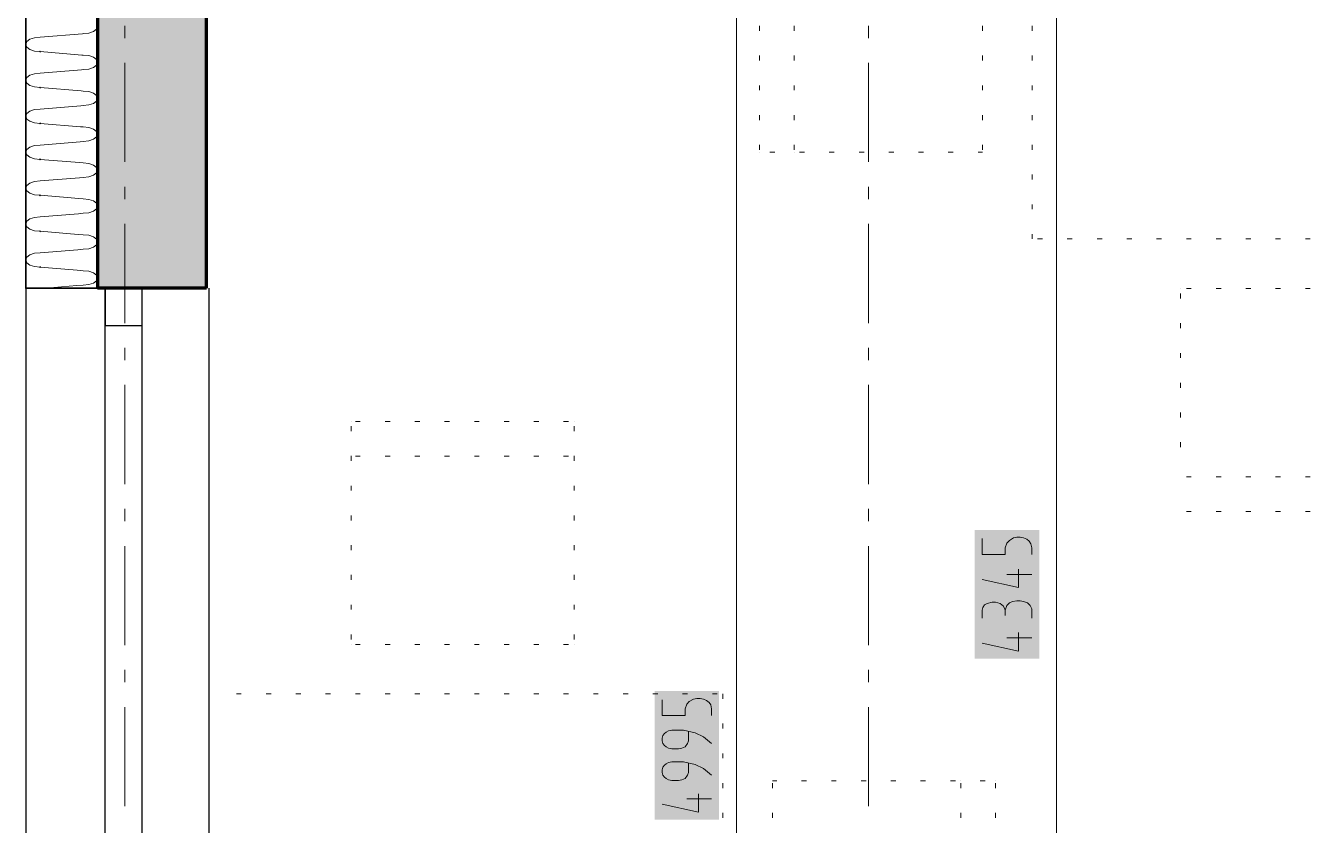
# Model space of a CAD drawing. Header units: millimetres. Extents: x 0 to 594, y 0 to 420.
# Drawn here: x 61.63 to 88.18, y 256.31 to 272.85 of the extents above; entities that cross this region are included whole.
import ezdxf

# ---------------------------------------------------------------- set-up
doc = ezdxf.new("R2010")
doc.units = ezdxf.units.MM
doc.header["$LTSCALE"] = 8
for name, color, linetype in [('PDF_Koty delkove', 7, 'Continuous'), ('PDF_Nabytek', 7, 'Continuous'), ('PDF_Okna', 7, 'Continuous'), ('PDF_Osy hlavni', 7, 'Continuous'), ('PDF_Steny obvodove nosne', 7, 'Continuous'), ('PDF_Zatepleni', 7, 'Continuous')]:
    doc.layers.add(name, color=color, linetype=linetype)

msp = doc.modelspace()

# ---------------------------------------------------------------- linework, layer by layer
at = {"layer": 'PDF_Koty delkove', "lineweight": 18}
for points in [[(82.938, 159.232), (82.938, 169.575), (82.938, 201.513), (82.938, 202.999), (82.938, 214.633), (82.938, 215.761), (82.938, 237.337), (82.938, 238.823), (82.938, 283.359), (82.938, 285.972), (82.938, 287.356), (82.938, 356.594), (82.938, 360.489)], [(76.321, 152.006), (76.321, 214.274), (76.321, 215.761), (76.321, 230.674), (76.321, 232.16), (76.321, 283.359), (76.321, 287.254)], [(81.4, 262.241), (81.4, 261.913), (81.878, 261.913), (81.878, 262.05), (81.913, 262.145), (81.964, 262.2), (82.049, 262.254), (82.117, 262.268), (82.185, 262.268), (82.254, 262.254), (82.322, 262.227), (82.373, 262.186), (82.408, 262.132), (82.425, 262.05), (82.425, 261.913)], [(82.151, 261.611), (82.151, 261.228), (81.4, 261.393)], [(82.425, 261.502), (81.913, 261.502)], [(81.4, 260.599), (81.4, 260.763), (81.416, 260.818), (81.451, 260.872), (81.503, 260.9)], [(81.503, 260.9), (81.604, 260.927), (81.673, 260.927), (81.775, 260.9), (81.844, 260.845), (81.878, 260.763), (81.878, 260.654)], [(82.425, 260.599), (82.425, 260.79), (82.39, 260.858), (82.339, 260.913), (82.254, 260.94), (82.185, 260.954), (82.117, 260.954), (82.031, 260.94), (81.964, 260.913), (81.913, 260.858), (81.878, 260.763)], [(82.151, 260.297), (82.151, 259.914), (81.4, 260.079)], [(82.425, 260.188), (81.913, 260.188)], [(74.783, 258.91), (74.783, 258.581), (75.261, 258.581), (75.261, 258.719), (75.296, 258.814), (75.347, 258.869), (75.432, 258.923), (75.5, 258.937), (75.568, 258.937), (75.637, 258.923), (75.705, 258.896), (75.756, 258.855), (75.791, 258.801), (75.808, 258.719), (75.808, 258.581)], [(75.808, 258.007), (75.637, 258.144), (75.466, 258.226), (75.227, 258.28), (74.987, 258.28), (74.919, 258.266), (74.868, 258.239), (74.834, 258.212), (74.799, 258.171), (74.783, 258.116), (74.783, 258.062), (74.799, 258.007), (74.834, 257.965), (74.868, 257.938), (74.919, 257.91), (74.987, 257.896), (75.124, 257.896), (75.192, 257.91), (75.261, 257.938), (75.312, 258.007), (75.329, 258.062), (75.329, 258.253)], [(75.808, 257.349), (75.637, 257.487), (75.466, 257.569), (75.227, 257.623), (74.987, 257.623), (74.919, 257.609), (74.868, 257.582), (74.834, 257.555), (74.799, 257.514), (74.783, 257.459), (74.783, 257.405), (74.799, 257.349), (74.834, 257.308), (74.868, 257.281), (74.919, 257.253), (74.987, 257.239), (75.124, 257.239), (75.192, 257.253), (75.261, 257.281), (75.312, 257.349), (75.329, 257.405), (75.329, 257.596)], [(75.534, 256.966), (75.534, 256.582), (74.783, 256.747)], [(75.808, 256.857), (75.296, 256.857)]]:
    msp.add_lwpolyline(points, dxfattribs=at)
at = {"layer": 'PDF_Koty delkove', "color": 7, "lineweight": 18, "true_color": 0xffffff, "transparency": 33554559}
for points in [[(82.579, 259.76), (82.579, 262.422), (81.246, 259.76), (81.246, 262.422)], [(75.962, 256.429), (75.962, 259.091), (74.629, 256.429), (74.629, 259.091)]]:
    msp.add_solid(points, dxfattribs=at)
at = {"layer": 'PDF_Nabytek', "lineweight": 13}
for points in [[(76.795, 272.743), (76.795, 272.845)], [(77.513, 272.743), (77.513, 272.845)], [(81.408, 272.743), (81.408, 272.845)], [(82.433, 272.743), (82.433, 272.845)], [(76.795, 272.128), (76.795, 272.23)], [(77.513, 272.128), (77.513, 272.23)], [(81.408, 272.128), (81.408, 272.23)], [(82.433, 272.128), (82.433, 272.23)], [(76.795, 271.513), (76.795, 271.615)], [(77.513, 271.513), (77.513, 271.615)], [(81.408, 271.513), (81.408, 271.615)], [(82.433, 271.513), (82.433, 271.615)], [(76.795, 270.898), (76.795, 271)], [(77.513, 270.898), (77.513, 271)], [(81.408, 270.898), (81.408, 271)], [(82.433, 270.898), (82.433, 271)], [(76.795, 270.283), (76.795, 270.385)], [(77.513, 270.283), (77.513, 270.385)], [(81.408, 270.283), (81.408, 270.385)], [(82.433, 270.283), (82.433, 270.385)], [(76.795, 270.234), (76.795, 270.234)], [(76.795, 270.234), (76.795, 270.234)], [(77.114, 270.234), (77.011, 270.234)], [(77.513, 270.234), (77.513, 270.234)], [(77.729, 270.234), (77.626, 270.234)], [(78.344, 270.234), (78.241, 270.234)], [(78.959, 270.234), (78.856, 270.234)], [(79.574, 270.234), (79.471, 270.234)], [(80.189, 270.234), (80.086, 270.234)], [(80.804, 270.234), (80.701, 270.234)], [(81.408, 270.234), (81.316, 270.234)], [(81.408, 270.234), (81.408, 270.234)], [(81.408, 270.234), (81.408, 270.234)], [(82.433, 269.668), (82.433, 269.77)], [(82.433, 269.053), (82.433, 269.155)], [(82.433, 268.44), (82.433, 268.54)], [(82.433, 268.44), (82.433, 268.44)], [(82.649, 268.44), (82.546, 268.44)], [(83.264, 268.44), (83.161, 268.44)], [(83.879, 268.44), (83.776, 268.44)], [(84.494, 268.44), (84.391, 268.44)], [(85.109, 268.44), (85.006, 268.44)], [(85.724, 268.44), (85.621, 268.44)], [(86.339, 268.44), (86.236, 268.44)], [(86.954, 268.44), (86.851, 268.44)], [(87.569, 268.44), (87.466, 268.44)], [(88.184, 268.44), (88.081, 268.44)], [(85.503, 267.415), (85.503, 267.415)], [(85.503, 267.415), (85.503, 267.415)], [(85.724, 267.415), (85.621, 267.415)], [(86.339, 267.415), (86.236, 267.415)], [(86.954, 267.415), (86.851, 267.415)], [(87.569, 267.415), (87.466, 267.415)], [(88.184, 267.415), (88.081, 267.415)], [(85.503, 267.208), (85.503, 267.31)], [(85.503, 266.593), (85.503, 266.695)], [(85.503, 265.978), (85.503, 266.08)], [(85.503, 265.363), (85.503, 265.465)], [(85.503, 264.748), (85.503, 264.85)], [(68.357, 264.665), (68.357, 264.665)], [(68.357, 264.665), (68.357, 264.665)], [(68.357, 264.565), (68.357, 264.463)], [(68.444, 264.665), (68.546, 264.665)], [(69.059, 264.665), (69.161, 264.665)], [(69.674, 264.665), (69.776, 264.665)], [(70.289, 264.665), (70.391, 264.665)], [(70.904, 264.665), (71.006, 264.665)], [(71.519, 264.665), (71.621, 264.665)], [(72.134, 264.665), (72.236, 264.665)], [(72.749, 264.665), (72.851, 264.665)], [(72.969, 264.665), (72.969, 264.665)], [(72.969, 264.665), (72.969, 264.665)], [(72.969, 264.565), (72.969, 264.463)], [(85.503, 264.133), (85.503, 264.235)], [(68.357, 263.95), (68.357, 263.848)], [(68.357, 263.948), (68.357, 263.948)], [(68.444, 263.948), (68.546, 263.948)], [(69.059, 263.948), (69.161, 263.948)], [(69.674, 263.948), (69.776, 263.948)], [(70.289, 263.948), (70.391, 263.948)], [(70.904, 263.948), (71.006, 263.948)], [(71.519, 263.948), (71.621, 263.948)], [(72.134, 263.948), (72.236, 263.948)], [(72.749, 263.948), (72.851, 263.948)], [(72.969, 263.95), (72.969, 263.848)], [(72.969, 263.948), (72.969, 263.948)], [(85.724, 263.52), (85.621, 263.52)], [(86.339, 263.52), (86.236, 263.52)], [(86.954, 263.52), (86.851, 263.52)], [(87.569, 263.52), (87.466, 263.52)], [(88.184, 263.52), (88.081, 263.52)], [(68.357, 263.335), (68.357, 263.233)], [(72.969, 263.335), (72.969, 263.233)], [(68.357, 262.72), (68.357, 262.618)], [(72.969, 262.72), (72.969, 262.618)], [(85.724, 262.803), (85.621, 262.803)], [(86.339, 262.803), (86.236, 262.803)], [(86.954, 262.803), (86.851, 262.803)], [(87.569, 262.803), (87.466, 262.803)], [(88.184, 262.803), (88.081, 262.803)], [(68.357, 262.105), (68.357, 262.003)], [(72.969, 262.105), (72.969, 262.003)], [(68.357, 261.49), (68.357, 261.388)], [(72.969, 261.49), (72.969, 261.388)], [(68.357, 260.875), (68.357, 260.773)], [(72.969, 260.875), (72.969, 260.773)], [(68.357, 260.26), (68.357, 260.158)], [(72.969, 260.26), (72.969, 260.158)], [(68.357, 260.053), (68.357, 260.053)], [(68.357, 260.053), (68.357, 260.053)], [(68.444, 260.053), (68.546, 260.053)], [(69.059, 260.053), (69.161, 260.053)], [(69.674, 260.053), (69.776, 260.053)], [(70.289, 260.053), (70.391, 260.053)], [(70.904, 260.053), (71.006, 260.053)], [(71.519, 260.053), (71.621, 260.053)], [(72.134, 260.053), (72.236, 260.053)], [(72.749, 260.053), (72.851, 260.053)], [(72.969, 260.053), (72.969, 260.053)], [(72.969, 260.053), (72.969, 260.053)], [(65.984, 259.028), (66.086, 259.028)], [(66.599, 259.028), (66.701, 259.028)], [(67.214, 259.028), (67.316, 259.028)], [(67.829, 259.028), (67.931, 259.028)], [(68.444, 259.028), (68.546, 259.028)], [(69.059, 259.028), (69.161, 259.028)], [(69.674, 259.028), (69.776, 259.028)], [(70.289, 259.028), (70.391, 259.028)], [(70.904, 259.028), (71.006, 259.028)], [(71.519, 259.028), (71.621, 259.028)], [(72.134, 259.028), (72.236, 259.028)], [(72.749, 259.028), (72.851, 259.028)], [(73.364, 259.028), (73.466, 259.028)], [(73.979, 259.028), (74.081, 259.028)], [(74.594, 259.028), (74.696, 259.028)], [(75.209, 259.028), (75.311, 259.028)], [(75.824, 259.028), (75.926, 259.028)], [(76.04, 259.028), (76.04, 258.928)], [(76.04, 259.028), (76.04, 259.028)], [(76.04, 258.415), (76.04, 258.313)], [(76.04, 257.8), (76.04, 257.698)], [(76.04, 257.185), (76.04, 257.083)], [(77.065, 257.234), (77.156, 257.234)], [(77.065, 257.234), (77.065, 257.234)], [(77.065, 257.234), (77.065, 257.234)], [(77.065, 257.185), (77.065, 257.083)], [(77.669, 257.234), (77.771, 257.234)], [(78.284, 257.234), (78.386, 257.234)], [(78.899, 257.234), (79.001, 257.234)], [(79.514, 257.234), (79.616, 257.234)], [(80.129, 257.234), (80.231, 257.234)], [(80.744, 257.234), (80.846, 257.234)], [(80.96, 257.234), (80.96, 257.234)], [(80.96, 257.185), (80.96, 257.083)], [(81.359, 257.234), (81.461, 257.234)], [(81.677, 257.234), (81.677, 257.234)], [(81.677, 257.234), (81.677, 257.234)], [(81.677, 257.185), (81.677, 257.083)], [(76.04, 256.57), (76.04, 256.468)], [(77.065, 256.57), (77.065, 256.468)], [(80.96, 256.57), (80.96, 256.468)], [(81.677, 256.57), (81.677, 256.468)]]:
    msp.add_lwpolyline(points, dxfattribs=at)
at = {"layer": 'PDF_Okna', "lineweight": 25}
for points in [[(61.629, 267.42), (61.629, 248.97)], [(63.269, 248.97), (63.269, 267.42)], [(64.038, 248.97), (64.038, 267.42)], [(65.422, 248.97), (65.422, 267.42)]]:
    msp.add_lwpolyline(points, dxfattribs=at)
msp.add_lwpolyline([(63.269, 267.42), (63.269, 266.651), (64.038, 266.651), (64.038, 267.42)], close=True, dxfattribs=at)
at = {"layer": 'PDF_Osy hlavni', "lineweight": 18}
for points in [[(63.679, 272.594), (63.679, 272.85)], [(63.679, 270.031), (63.679, 272.081)], [(79.054, 270.031), (79.054, 272.081)], [(79.054, 270.031), (79.054, 272.081)], [(63.679, 269.263), (63.679, 269.519)], [(63.679, 266.7), (63.679, 268.75)], [(79.054, 266.7), (79.054, 268.75)], [(79.054, 266.7), (79.054, 268.75)], [(63.679, 265.932), (63.679, 266.188)], [(63.679, 263.369), (63.679, 265.419)], [(79.054, 263.369), (79.054, 265.419)], [(79.054, 263.369), (79.054, 265.419)], [(63.679, 262.6), (63.679, 262.857)], [(63.679, 260.038), (63.679, 262.088)], [(79.054, 260.038), (79.054, 262.088)], [(79.054, 260.038), (79.054, 262.088)], [(63.679, 259.269), (63.679, 259.525)], [(63.679, 256.707), (63.679, 258.757)], [(79.054, 256.707), (79.054, 258.757)], [(79.054, 256.707), (79.054, 258.757)]]:
    msp.add_lwpolyline(points, dxfattribs=at)
for points in [[(79.054, 272.85), (79.054, 272.594)], [(79.054, 269.519), (79.054, 269.263)], [(79.054, 266.188), (79.054, 265.932)], [(79.054, 262.857), (79.054, 262.6)], [(79.054, 259.525), (79.054, 259.269)]]:
    msp.add_lwpolyline(points, close=True, dxfattribs=at)
at = {"layer": 'PDF_Steny obvodove nosne', "lineweight": 70}
for points in [[(65.37, 285.767), (63.115, 285.767), (63.115, 267.42)], [(65.37, 267.42), (65.37, 283.512)], [(65.37, 267.42), (64.038, 267.42), (63.269, 267.42), (63.115, 267.42)]]:
    msp.add_lwpolyline(points, dxfattribs=at)
at = {"layer": 'PDF_Steny obvodove nosne', "color": 9, "lineweight": 9, "true_color": 0xc0c0c0, "transparency": 33554559}
msp.add_solid([(65.37, 267.42), (65.37, 285.767), (63.115, 267.42), (63.115, 285.767)], dxfattribs=at)
at = {"layer": 'PDF_Zatepleni', "lineweight": 35}
msp.add_lwpolyline([(63.115, 285.767), (63.115, 267.42), (61.629, 267.42), (61.629, 287.254), (63.115, 287.254)], dxfattribs=at)
at = {"layer": 'PDF_Zatepleni', "lineweight": 9}
for points in [[(62.818, 272.685), (62.932, 272.697), (63.029, 272.729), (63.094, 272.777), (63.115, 272.819)], [(61.926, 272.612), (61.813, 272.6), (61.716, 272.568), (61.652, 272.52), (61.629, 272.463)], [(61.629, 272.463), (61.652, 272.406), (61.716, 272.358), (61.813, 272.326), (61.926, 272.314)], [(61.926, 272.612), (62.802, 272.684), (62.818, 272.685)], [(62.818, 272.241), (62.792, 272.243), (61.926, 272.314)], [(62.818, 272.241), (62.818, 272.241)], [(63.115, 272.107), (63.094, 272.149), (63.029, 272.197), (62.932, 272.23), (62.818, 272.241)], [(61.926, 271.869), (62.786, 271.939), (62.818, 271.942)], [(62.818, 271.942), (62.932, 271.954), (63.029, 271.986), (63.094, 272.034), (63.115, 272.076)], [(61.926, 271.869), (61.813, 271.857), (61.716, 271.825), (61.652, 271.777), (61.629, 271.72)], [(61.629, 271.72), (61.652, 271.663), (61.716, 271.615), (61.813, 271.583), (61.926, 271.571)], [(62.818, 271.498), (62.776, 271.501), (61.926, 271.571)], [(62.818, 271.498), (62.818, 271.498)], [(63.115, 271.364), (63.094, 271.406), (63.029, 271.454), (62.932, 271.486), (62.818, 271.498)], [(61.926, 271.125), (61.813, 271.114), (61.716, 271.082), (61.652, 271.034), (61.629, 270.977)], [(61.926, 271.125), (62.77, 271.195), (62.818, 271.199)], [(62.818, 271.199), (62.932, 271.21), (63.029, 271.243), (63.094, 271.291), (63.115, 271.333)], [(61.629, 270.977), (61.652, 270.92), (61.716, 270.872), (61.813, 270.84), (61.926, 270.828)], [(62.818, 270.755), (62.76, 270.759), (61.926, 270.828)], [(62.818, 270.755), (62.818, 270.755)], [(63.115, 270.621), (63.094, 270.662), (63.029, 270.711), (62.932, 270.743), (62.818, 270.755)], [(61.926, 270.382), (61.813, 270.371), (61.716, 270.339), (61.652, 270.291), (61.629, 270.234)], [(61.926, 270.382), (62.754, 270.451), (62.818, 270.456)], [(62.818, 270.456), (62.932, 270.467), (63.029, 270.5), (63.094, 270.548), (63.115, 270.59)], [(61.629, 270.234), (61.652, 270.177), (61.716, 270.129), (61.813, 270.096), (61.926, 270.085)], [(62.818, 270.012), (62.744, 270.018), (61.926, 270.085)], [(62.818, 270.012), (62.818, 270.012)], [(63.115, 269.878), (63.094, 269.919), (63.029, 269.968), (62.932, 270), (62.818, 270.012)], [(62.818, 269.713), (62.932, 269.724), (63.029, 269.757), (63.094, 269.805), (63.115, 269.847)], [(61.926, 269.639), (61.813, 269.628), (61.716, 269.596), (61.652, 269.547), (61.629, 269.491)], [(61.926, 269.639), (62.738, 269.706), (62.818, 269.713)], [(61.629, 269.491), (61.652, 269.434), (61.716, 269.386), (61.813, 269.353), (61.926, 269.342)], [(63.094, 269.176), (63.029, 269.225), (62.932, 269.257), (62.818, 269.268), (62.728, 269.276), (61.926, 269.342)], [(62.818, 269.268), (62.818, 269.268)], [(62.818, 268.97), (62.932, 268.981), (63.029, 269.013), (63.094, 269.062), (63.115, 269.103)], [(63.115, 269.135), (63.094, 269.176)], [(61.926, 268.896), (61.813, 268.885), (61.716, 268.853), (61.652, 268.804), (61.629, 268.747)], [(61.629, 268.747), (61.652, 268.691), (61.716, 268.642), (61.813, 268.61), (61.926, 268.599)], [(61.926, 268.896), (62.721, 268.962), (62.818, 268.97)], [(62.818, 268.525), (62.712, 268.534), (61.926, 268.599)], [(62.818, 268.525), (62.818, 268.525)], [(62.818, 268.525), (62.818, 268.525)], [(63.115, 268.392), (63.094, 268.433), (63.029, 268.482), (62.932, 268.514), (62.818, 268.525)], [(61.926, 268.153), (62.705, 268.217), (62.818, 268.227)], [(62.818, 268.227), (62.932, 268.238), (63.029, 268.27), (63.094, 268.319), (63.115, 268.36)], [(61.926, 268.153), (61.813, 268.142), (61.716, 268.109), (61.652, 268.061), (61.629, 268.004), (61.652, 267.948), (61.716, 267.899), (61.813, 267.867), (61.926, 267.856)], [(62.818, 267.782), (62.696, 267.792), (61.926, 267.856)], [(62.818, 267.782), (62.818, 267.782)], [(63.115, 267.648), (63.094, 267.69), (63.029, 267.738), (62.932, 267.771), (62.818, 267.782)], [(62.051, 267.42), (62.689, 267.473), (62.818, 267.483)], [(62.818, 267.483), (62.932, 267.495), (63.029, 267.527), (63.094, 267.576), (63.115, 267.617)]]:
    msp.add_lwpolyline(points, dxfattribs=at)
at = {"layer": 'PDF_Zatepleni', "lineweight": 9, "transparency": 33554559}
for points in [[(61.926, 272.291), (61.903, 272.314), (61.949, 272.314), (61.926, 272.338)], [(61.926, 271.548), (61.903, 271.571), (61.949, 271.571), (61.926, 271.594)], [(61.926, 270.805), (61.903, 270.828), (61.949, 270.828), (61.926, 270.851)], [(61.926, 270.062), (61.903, 270.085), (61.949, 270.085), (61.926, 270.108)], [(61.926, 269.319), (61.903, 269.342), (61.949, 269.342), (61.926, 269.365)], [(61.926, 268.576), (61.903, 268.599), (61.949, 268.599), (61.926, 268.622)], [(61.926, 267.833), (61.903, 267.856), (61.949, 267.856), (61.926, 267.879)]]:
    msp.add_solid(points, dxfattribs=at)

doc.saveas('drawing.dxf')
